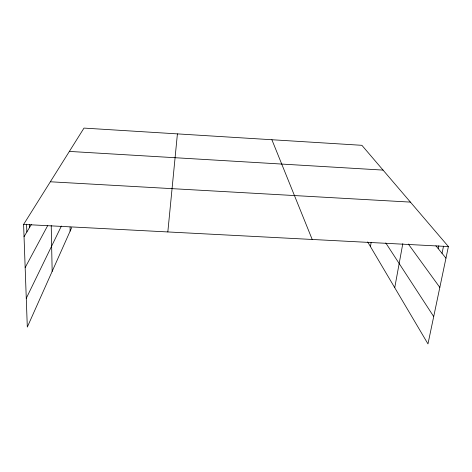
<?xml version="1.0" encoding="UTF-8"?>
<svg xmlns="http://www.w3.org/2000/svg" width="472" height="472" viewBox="0 0 472 472"><rect width="100%" height="100%" fill="white"/><g stroke="black" fill="none" stroke-linecap="round" stroke-linejoin="round"><path stroke-width="0.71" d="M167.831 231.947L177.413 133.883M370.461 246.626L371.169 242.319M394.739 287.696L402.811 243.623M438.217 248.644L438.795 245.818M442.034 253.322L443.515 246.172M71.679 227.628L27.311 327.078L23.6 224.43L83.986 128.095L361.882 145.311L448.4 246.561L427.968 343.905L367.67 241.906M26.273 298.31L61.401 226.035M25.163 267.594L47.684 225.622M24.043 236.684L31.441 224.324M23.6 224.43L448.4 246.561M50.333 181.779L410.41 202.105M69.366 151.418L383.063 170.097M435.91 245.806L445.969 258.154M408.351 244.048L439.821 287.436M385.777 242.944L433.703 316.57M271.884 139.736L312.204 239.469M26.579 224.182L26.845 231.994M29.471 224.66L29.559 227.463M51.224 225.516L52.162 271.388M70.092 227.038L70.127 231.109"/></g></svg>
